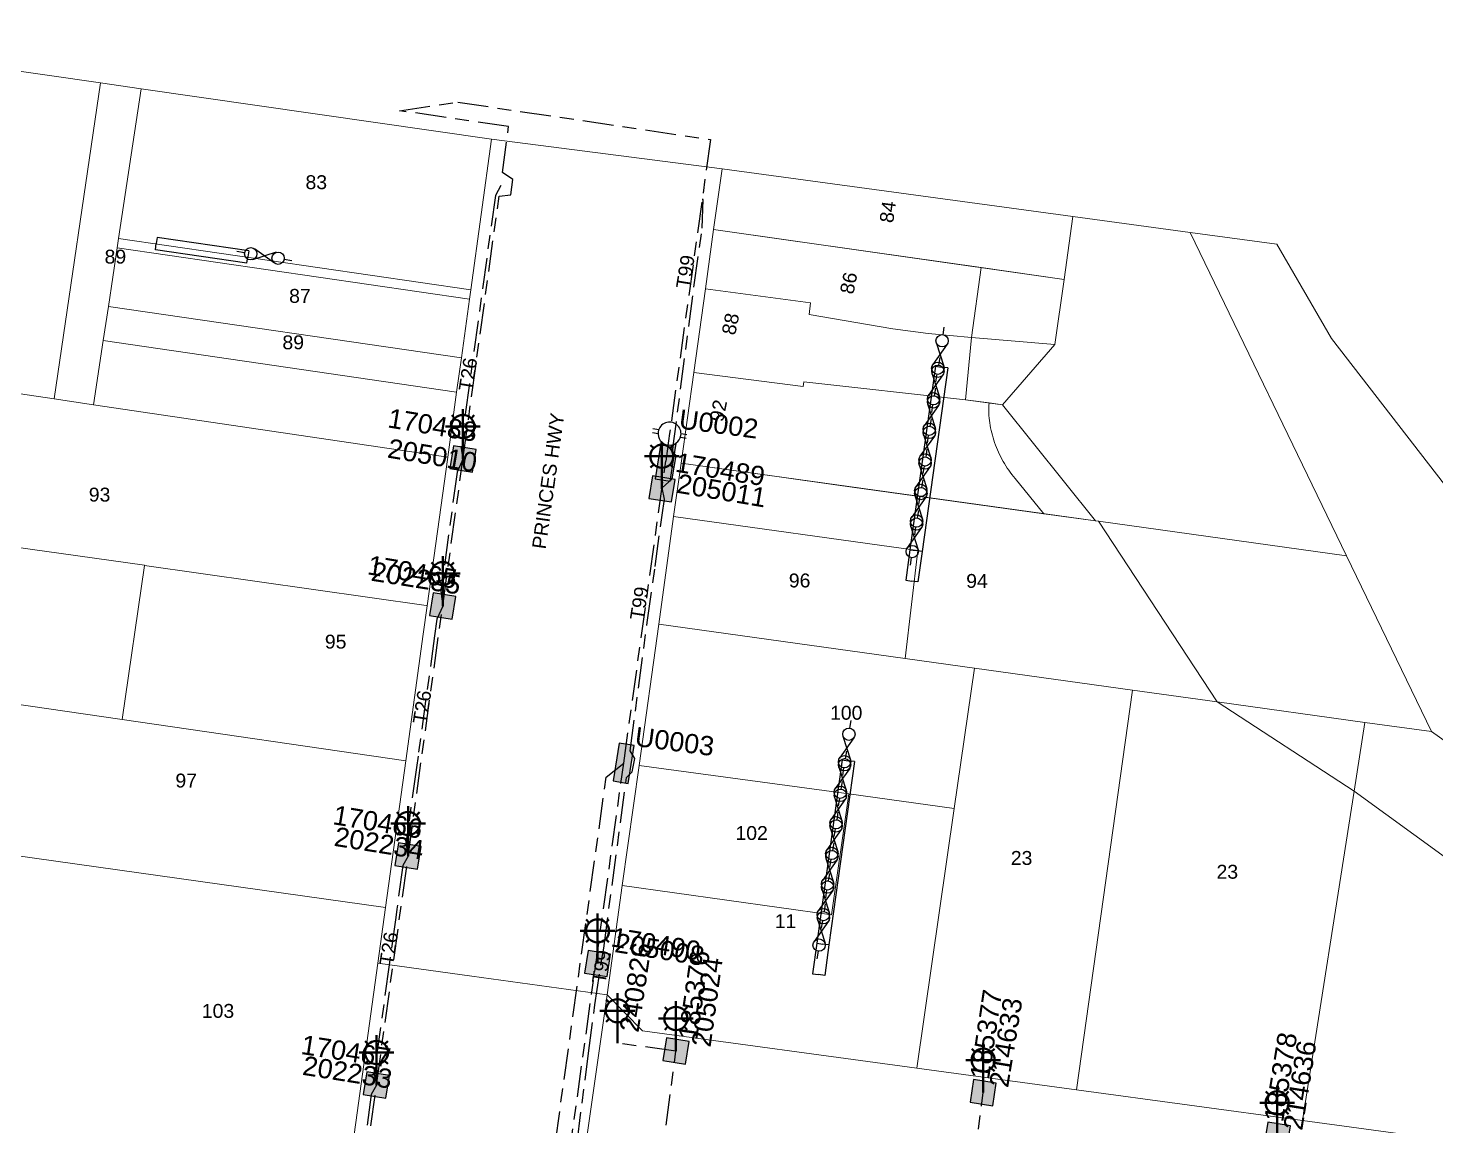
# Model space of a CAD drawing. Header units: metres. Extents: x 270234 to 270904, y 6083797 to 6084440.
# Drawn here: x 270431.9 to 270614.3, y 6084288.7 to 6084431 of the extents above; entities that cross this region are included whole.
import ezdxf
from ezdxf.enums import TextEntityAlignment as Align

# ---------------------------------------------------------------- set-up
doc = ezdxf.new("R2010")
doc.units = ezdxf.units.M
doc.linetypes.add('Cable Exist UG', pattern=[8.2, 4, -1.2, 1.8, -1.2])
doc.layers.get('0').update_dxf_attribs({"color": 6})
for name, color, linetype, lineweight in [('Cadastre Buildings_SP_EXT', 9, 'Continuous', 5), ('Cadastre Land Parcels_SP_EXT', 9, 'Continuous', 5), ('Cadastre Roads_SP_EXT', 9, 'Continuous', 5)]:
    doc.layers.add(name, color=color, linetype=linetype, lineweight=lineweight)
for name, color, linetype in [('Equip_LV_EXT', 7, 'Continuous'), ('Equip_SP_SL_EXT', 7, 'Continuous'), ('Mains_LV_EXT', 7, 'Continuous'), ('Mains_SL_EXT', 7, 'Continuous'), ('Sub_LV_EXT', 7, 'Continuous'), ('SupportsUG_SP_LV_EXT', 7, 'Continuous'), ('SupportsUG_SP_LV_SL_EXT', 7, 'Continuous')]:
    doc.layers.add(name, color=color, linetype=linetype)
doc.styles.add('COLUMN_LABEL', font='arial.ttf')
doc.styles.add('iecARIAL', font='arial.ttf', dxfattribs={"height": 2})
doc.styles.add('POLE_LABEL', font='arial.ttf')
doc.styles.get("Standard").update_dxf_attribs({"font": 'arial.ttf'})

# ---------------------------------------------------------------- blocks, each defined once
blk = doc.blocks.new('COLUMN_EXT')
blk.add_hatch(color=256).paths.add_polyline_path([(-1.49, 1.48), (-1.49, -1.49), (1.48, -1.49), (1.48, 1.48)])
blk.add_lwpolyline([(-1.49, -1.49), (1.48, -1.49), (1.48, 1.48), (-1.49, 1.48)], close=True)
for tag, height, style, flags, p in [('ASSET_NUM', 2.5, 'COLUMN_LABEL', 8, (2, 2)), ('STRUCTURE_PLANT_NUMBER', 0.2, 'POLE_LABEL', 9, (1.81, 0.03)), ('STREET_CODE', 0.2, 'COLUMN_LABEL', 9, (1.81, -0.2))]:
    blk.add_attdef(tag, text='', height=height, dxfattribs=dict(style=style, flags=flags)).set_placement(p, align=Align.MIDDLE_LEFT)
at = {"flags": 9}
for tag, p in [('COLUMN_TYPE', (1.81, -0.4)), ('OWNED_BY', (1.81, -0.6)), ('STATE', (1.81, -0.8)), ('USAGE', (1.81, -1)), ('STREETNAME', (1.81, -1.6)), ('SUBURB', (1.81, -1.8)), ('LEGEND', (1.81, -1.2)), ('LOCATION', (1.81, -1.4)), ('NOTES', (1.81, -2))]:
    blk.add_attdef(tag, text='', height=0.2, dxfattribs=at).set_placement(p, align=Align.MIDDLE_LEFT)
at = {"flags": 1}
blk.add_attdef('Z', (1.81, -2.35), '', height=0.2, dxfattribs=at)
blk = doc.blocks.new('PILLAR_EXT')
blk.add_hatch(color=256).paths.add_polyline_path([(-2.475, 0.99), (-2.475, -0.99), (2.475, -0.99), (2.475, 0.99)])
blk.add_lwpolyline([(-2.475, -0.99), (2.475, -0.99), (2.475, 0.99), (-2.475, 0.99)], close=True)
at = {"style": 'iecARIAL', "flags": 8}
blk.add_attdef('ASSET_NUM', (1.5, 3.5), '', height=2.5, dxfattribs=at)
for tag, p, flags in [('OWNED_BY', (0, -0.2), 9), ('STATE', (0, -0.4), 9), ('SUPPORT_TYPE', (0, -0.6), 9), ('STREETNAME', (0, -1.8), 9), ('SUBURB', (0, -2), 1), ('USAGE', (0, -0.8), 9), ('LEGEND', (0, -1), 9), ('LOCATION', (0, -1.2), 9), ('NOTES', (0, -1.4), 9), ('PARENT', (0, -1.6), 9)]:
    blk.add_attdef(tag, p, '', height=0.2, dxfattribs=dict(flags=flags))
blk = doc.blocks.new('SL_LANTERN_EXT')
at = {"lineweight": 40}
for p, q in [((-1.46, 5.68), (-1.06, 5.28)), ((0, 1.97), (0, 6.47)), ((1.46, 5.68), (1.06, 5.28)), ((-2.25, 4.22), (2.25, 4.22)), ((-1.46, 2.76), (-1.06, 3.16)), ((0, 0), (0, 2.72)), ((1.46, 2.76), (1.06, 3.16))]:
    blk.add_line(p, q, dxfattribs=at)
blk.add_circle((0, 4.22), 1.5, dxfattribs=at)
at = {"style": 'iecARIAL', "flags": 8}
blk.add_attdef('ASSET_NUM', (1.5, 1.5), '', height=2.5, dxfattribs=at)
for tag, p, height, flags in [('OPERATING_VOLTAGE', (0.98, -1.65), 0.2, 9), ('ORIENTATION', (0.98, -1.85), 0.2, 9), ('CONSTRUCTED_VOLTAGE', (0.98, -0.65), 0.2, 9), ('CONTROL_TYPE', (0.98, -0.85), 0.2, 9), ('LANTERN_PURPOSE', (0.98, -1.05), 0.2, 9), ('LANTERN_TYPE', (0.98, -1.25), 0.2, 9), ('NO_PHASES', (0.98, -1.45), 0.2, 9), ('LNUMBER', (2.18, -3.25), 2.5, 8), ('OWNED_BY', (0.98, -2.05), 0.2, 9), ('STATE', (0.98, -2.25), 0.2, 9), ('USAGE', (0.98, -2.45), 0.2, 9), ('CEXIST', (0.98, -2.65), 0.2, 9), ('CNEW', (0.98, -2.85), 0.2, 9), ('CNUMBER', (0.98, -3.05), 0.2, 9), ('CREMOVE', (0.98, -3.25), 0.2, 9), ('CREPLACE', (0.98, -3.45), 0.2, 9), ('LKINGHEIGHT', (0.98, -3.65), 0.2, 9), ('LBRACKET', (0.98, -3.85), 0.2, 9), ('LBRACKETVOCAB', (0.98, -4.05), 0.2, 9), ('LCATEGORY', (0.98, -4.25), 0.2, 9), ('LCHARGE1', (0.98, -4.45), 0.2, 9), ('LCHARGE1PERCENT', (0.98, -4.65), 0.2, 9), ('LCHARGE2', (0.98, -4.85), 0.2, 9), ('LCHARGE2PERCENT', (0.98, -5.05), 0.2, 9), ('LCHARGE3', (0.98, -5.25), 0.2, 9), ('LCHARGE3PERCENT', (0.98, -5.45), 0.2, 9), ('LEXIST', (0.98, -5.65), 0.2, 9), ('LLAMP', (0.98, -5.85), 0.2, 9), ('LLAMPVOCAB', (0.98, -6.05), 0.2, 9), ('LMAST', (0.98, -6.25), 0.2, 9), ('LMASTVOCAB', (0.98, -6.45), 0.2, 9), ('LNEW', (0.98, -6.65), 0.2, 9), ('LANTNUMBER', (0.98, -6.85), 0.2, 9), ('LOUTREACH', (0.98, -7.25), 0.2, 9), ('LOUTREACHVOCAB', (0.98, -7.45), 0.2, 9), ('STREETNAME', (0.98, -9.25), 0.2, 9), ('LRATECODE', (0.98, -7.65), 0.2, 9), ('LREMOVE', (0.98, -7.85), 0.2, 9), ('LREPLACE', (0.98, -8.05), 0.2, 9), ('LTYPE', (0.98, -8.25), 0.2, 9), ('LTYPEVOCAB', (0.98, -8.45), 0.2, 9), ('LEGEND', (0.98, -8.65), 0.2, 9), ('LOCATION', (0.98, -8.85), 0.2, 9), ('NOTES', (0.98, -9.05), 0.2, 9), ('SUBURB', (0.98, -9.45), 0.2, 1)]:
    blk.add_attdef(tag, p, '', height=height, dxfattribs=dict(flags=flags))
blk = doc.blocks.new('LV_UG_LINKS_OPEN_EXT')
blk.add_wipeout([(-0.25, 1.47), (-0.43, 1.43), (-0.61, 1.36), (-0.77, 1.28), (-0.93, 1.17), (-1.07, 1.05), (-1.19, 0.9), (-1.29, 0.75), (-1.38, 0.58), (-1.44, 0.4), (-1.48, 0.22), (-1.49, 0.03), (-1.49, -0.16), (-1.45, -0.34), (-1.4, -0.52), (-1.32, -0.69), (-1.23, -0.85), (-1.11, -1), (-0.98, -1.13), (-0.83, -1.24), (-0.66, -1.34), (-0.49, -1.41), (-0.31, -1.46), (-0.13, -1.49), (0.06, -1.49), (0.25, -1.47), (0.43, -1.43), (0.61, -1.36), (0.77, -1.28), (0.93, -1.17), (1.07, -1.05), (1.19, -0.9), (1.29, -0.75), (1.38, -0.58), (1.44, -0.4), (1.48, -0.22), (1.49, -0.03), (1.49, 0.16), (1.45, 0.34), (1.4, 0.52), (1.32, 0.69), (1.23, 0.85), (1.11, 1), (0.98, 1.13), (0.83, 1.24), (0.66, 1.34), (0.49, 1.41), (0.31, 1.46), (0.13, 1.49), (-0.06, 1.49)])
for p, q in [((-0.25, 1.47), (-0.25, 2.22)), ((0.25, 1.47), (0.25, 2.22)), ((-0.25, -1.47), (-0.25, -2.22)), ((0.25, -1.47), (0.25, -2.22))]:
    blk.add_line(p, q)
blk.add_lwpolyline([(0, -1.49, 1), (0, 1.49, 1)], format="xyb", close=True)
at = {"flags": 9}
for tag, p in [('ACTUAL_STATUS', (0, 0)), ('CONSTRUCTED_VOLTAGE', (0, -0.2)), ('OPERATING_VOLTAGE', (0, -0.6)), ('ORIENTATION', (0, -0.8)), ('STATE', (0, -1)), ('SWITCH_TYPE', (0, -1.2)), ('NO_PHASES', (0, -0.4)), ('USAGE', (0, -1.4)), ('NOTES', (0, -1.6))]:
    blk.add_attdef(tag, text='', height=0.2, dxfattribs=at).set_placement(p, align=Align.MIDDLE_LEFT)
at = {"flags": 1}
blk.add_attdef('Z', (0, 0), '', height=0.2, dxfattribs=at)
blk = doc.blocks.new('LV_UG_DFUSE_CLOSED_EXT')
for points in [[(1, 0), (0, 0)], [(5.04, 0.73), (2.16, -0.72)], [(5.05, -0.71), (2.16, 0.72)], [(6.2, 0.01), (7.2, 0.01)]]:
    blk.add_lwpolyline(points)
for centre in [(1.8, 0), (5.4, 0.01)]:
    blk.add_circle(centre, 0.8)
at = {"flags": 9}
for tag, p in [('ACTUAL_STATUS', (0, 0)), ('CONSTRUCTED_VOLTAGE', (0, -0.2)), ('OPERATING_VOLTAGE', (0, -0.6)), ('ORIENTATION', (0, -0.8)), ('STATE', (0, -1)), ('SWITCH_TYPE', (0, -1.2)), ('NO_PHASES', (0, -0.4)), ('USAGE', (0, -1.4)), ('NOTES', (0, -1.6))]:
    blk.add_attdef(tag, text='', height=0.2, dxfattribs=at).set_placement(p, align=Align.MIDDLE_LEFT)
at = {"flags": 1}
blk.add_attdef('Z', (0, 0), '', height=0.2, dxfattribs=at)

msp = doc.modelspace()

# ---------------------------------------------------------------- linework, layer by layer
at = {"layer": 'Cadastre Buildings_SP_EXT', "linetype": 'Continuous'}
msp.add_lwpolyline([(270487.39, 6084383.82), (270441.58, 6084390.52), (270440.34, 6084382.22), (270486.23, 6084375.42), (270487.39, 6084383.82)], close=True, dxfattribs=at)
at = {"layer": 'Cadastre Land Parcels_SP_EXT', "linetype": 'Continuous'}
for points in [[(270435.22, 6084382.97), (270441.21, 6084423.93), (270391.89, 6084431.03), (270386.48, 6084390.19), (270435.22, 6084382.97)], [(270440.34, 6084382.22), (270441.58, 6084390.52), (270442.25, 6084394.96), (270443.39, 6084402.56), (270443.58, 6084403.77), (270446.49, 6084423.17), (270441.21, 6084423.93), (270435.22, 6084382.97), (270440.34, 6084382.22)], [(270491.92, 6084416.62), (270446.49, 6084423.17), (270443.58, 6084403.77), (270489.22, 6084397.1), (270491.92, 6084416.62)], [(270567.25, 6084406.62), (270521.79, 6084412.81), (270520.69, 6084404.92), (270566.12, 6084398.46), (270567.25, 6084406.62)], [(270582.47, 6084404.55), (270567.25, 6084406.62), (270566.12, 6084398.46), (270564.95, 6084390), (270558.16, 6084382.22), (270570.18, 6084367.15), (270570.59, 6084367.1), (270602.74, 6084362.62), (270582.47, 6084404.55)], [(270555.37, 6084399.99), (270540.73, 6084402.07), (270520.69, 6084404.92), (270519.63, 6084397.25), (270533.27, 6084395.42), (270533.07, 6084393.91), (270543.95, 6084392.04), (270548.49, 6084391.43), (270554.13, 6084390.94), (270555.37, 6084399.99)], [(270593.69, 6084403.03), (270582.47, 6084404.55), (270602.74, 6084362.62), (270613.75, 6084339.84), (270633.04, 6084326.21), (270636.92, 6084349.89), (270617.23, 6084369.59), (270600.8, 6084390.79), (270593.69, 6084403.03)], [(270489.22, 6084397.1), (270443.58, 6084403.77), (270443.39, 6084402.56), (270489.06, 6084395.89), (270489.22, 6084397.1)], [(270489.06, 6084395.89), (270443.39, 6084402.56), (270442.25, 6084394.96), (270488.01, 6084388.28), (270489.06, 6084395.89)], [(270566.12, 6084398.46), (270555.37, 6084399.99), (270554.13, 6084390.94), (270564.95, 6084390), (270566.12, 6084398.46)], [(270554.13, 6084390.94), (270548.49, 6084391.43), (270543.95, 6084392.04), (270533.07, 6084393.91), (270533.27, 6084395.42), (270519.63, 6084397.25), (270518.12, 6084386.41), (270532.31, 6084384.57), (270532.38, 6084385.16), (270553.33, 6084382.86), (270554.13, 6084390.94)], [(270488.01, 6084388.28), (270442.25, 6084394.96), (270441.58, 6084390.52), (270487.39, 6084383.82), (270488.01, 6084388.28)], [(270435.22, 6084382.97), (270386.48, 6084390.19), (270385.06, 6084370.27), (270421.28, 6084365.03), (270421.27, 6084365.01), (270446.94, 6084361.43), (270446.93, 6084361.37), (270483.46, 6084356.17), (270483.57, 6084356.16), (270486.23, 6084375.42), (270440.34, 6084382.22), (270435.22, 6084382.97)], [(270564.95, 6084390), (270554.13, 6084390.94), (270553.33, 6084382.86), (270558.16, 6084382.22), (270564.95, 6084390)], [(270518.12, 6084386.41), (270516.48, 6084374.62), (270529.48, 6084372.81), (270536.81, 6084371.79), (270563.5, 6084368.08), (270559.77, 6084372.65), (270559.55, 6084372.91), (270559.34, 6084373.18), (270559.14, 6084373.45), (270558.95, 6084373.73), (270558.76, 6084374.01), (270558.57, 6084374.29), (270558.4, 6084374.58), (270558.23, 6084374.87), (270558.06, 6084375.16), (270557.91, 6084375.46), (270557.76, 6084375.76), (270557.62, 6084376.06), (270557.48, 6084376.37), (270557.35, 6084376.68), (270557.23, 6084376.99), (270557.12, 6084377.3), (270557.02, 6084377.61), (270556.92, 6084377.93), (270556.83, 6084378.25), (270556.75, 6084378.56), (270556.67, 6084378.88), (270556.61, 6084379.2), (270556.55, 6084379.52), (270556.5, 6084379.85), (270556.45, 6084380.17), (270556.42, 6084380.49), (270556.39, 6084380.81), (270556.37, 6084381.13), (270556.36, 6084381.45), (270556.36, 6084381.77), (270556.36, 6084382.09), (270556.43, 6084382.45), (270553.33, 6084382.86), (270532.38, 6084385.16), (270532.31, 6084384.57), (270518.12, 6084386.41)], [(270558.16, 6084382.22), (270556.43, 6084382.45), (270556.36, 6084382.09), (270556.36, 6084381.77), (270556.36, 6084381.45), (270556.37, 6084381.13), (270556.39, 6084380.81), (270556.42, 6084380.49), (270556.45, 6084380.17), (270556.5, 6084379.85), (270556.55, 6084379.52), (270556.61, 6084379.2), (270556.67, 6084378.88), (270556.75, 6084378.56), (270556.83, 6084378.25), (270556.92, 6084377.93), (270557.02, 6084377.61), (270557.12, 6084377.3), (270557.23, 6084376.99), (270557.35, 6084376.68), (270557.48, 6084376.37), (270557.62, 6084376.06), (270557.76, 6084375.76), (270557.91, 6084375.46), (270558.06, 6084375.16), (270558.23, 6084374.87), (270558.4, 6084374.58), (270558.57, 6084374.29), (270558.76, 6084374.01), (270558.95, 6084373.73), (270559.14, 6084373.45), (270559.34, 6084373.18), (270559.55, 6084372.91), (270559.77, 6084372.65), (270563.5, 6084368.08), (270570.18, 6084367.15), (270558.16, 6084382.22)], [(270570.18, 6084367.15), (270516.48, 6084374.62), (270515.52, 6084367.71), (270547.19, 6084363.31), (270545.52, 6084349.33), (270554.5, 6084348.08), (270574.98, 6084345.23), (270585.97, 6084343.7), (270570.59, 6084367.1), (270570.18, 6084367.15)], [(270446.93, 6084361.37), (270446.94, 6084361.43), (270421.27, 6084365.01), (270421.28, 6084365.03), (270385.06, 6084370.27), (270383.63, 6084350.19), (270427.07, 6084343.88), (270444.05, 6084341.41), (270446.93, 6084361.37)], [(270515.52, 6084367.71), (270513.58, 6084353.77), (270545.52, 6084349.33), (270547.19, 6084363.31), (270515.52, 6084367.71)], [(270602.74, 6084362.62), (270570.59, 6084367.1), (270585.97, 6084343.7), (270605.13, 6084341.04), (270613.75, 6084339.84), (270602.74, 6084362.62)], [(270480.79, 6084336.06), (270483.06, 6084352.45), (270483.57, 6084356.16), (270483.46, 6084356.17), (270446.93, 6084361.37), (270444.05, 6084341.41), (270480.79, 6084336.06)], [(270554.5, 6084348.08), (270545.52, 6084349.33), (270513.58, 6084353.77), (270511.03, 6084335.45), (270538.22, 6084331.75), (270551.88, 6084329.88), (270554.5, 6084348.08)], [(270574.98, 6084345.23), (270554.5, 6084348.08), (270551.88, 6084329.88), (270547.03, 6084296.21), (270567.73, 6084293.4), (270574.98, 6084345.23)], [(270585.97, 6084343.7), (270574.98, 6084345.23), (270567.73, 6084293.4), (270597.05, 6084289.42), (270603.74, 6084332.12), (270585.97, 6084343.7)], [(270480.79, 6084336.06), (270444.05, 6084341.41), (270427.07, 6084343.88), (270424.63, 6084324.57), (270478.17, 6084317.04), (270480.79, 6084336.06)], [(270605.13, 6084341.04), (270585.97, 6084343.7), (270603.74, 6084332.12), (270605.13, 6084341.04)], [(270613.75, 6084339.84), (270605.13, 6084341.04), (270603.74, 6084332.12), (270631.04, 6084312.27), (270633.04, 6084326.21), (270613.75, 6084339.84)], [(270538.22, 6084331.75), (270511.03, 6084335.45), (270508.86, 6084319.87), (270535.99, 6084316.1), (270538.22, 6084331.75)], [(270551.88, 6084329.88), (270538.22, 6084331.75), (270535.99, 6084316.1), (270508.86, 6084319.87), (270506.89, 6084305.71), (270511.48, 6084301.04), (270547.03, 6084296.21), (270551.88, 6084329.88)], [(270631.04, 6084312.27), (270603.74, 6084332.12), (270597.05, 6084289.42), (270627.17, 6084285.33), (270631.04, 6084312.27)], [(270478.17, 6084317.04), (270424.63, 6084324.57), (270419.14, 6084284.92), (270472.67, 6084277.28), (270477.17, 6084309.82), (270478.17, 6084317.04)]]:
    msp.add_lwpolyline(points, close=True, dxfattribs=at)
at = {"layer": 'Cadastre Roads_SP_EXT', "linetype": 'Continuous'}
msp.add_lwpolyline([(270508.86, 6084319.87), (270511.03, 6084335.45), (270513.58, 6084353.77), (270515.52, 6084367.71), (270516.48, 6084374.62), (270518.12, 6084386.41), (270519.63, 6084397.25), (270520.69, 6084404.92), (270521.79, 6084412.81), (270491.92, 6084416.62), (270489.22, 6084397.1), (270489.06, 6084395.89), (270488.01, 6084388.28), (270487.39, 6084383.82), (270486.23, 6084375.42), (270483.57, 6084356.16), (270483.06, 6084352.45), (270480.79, 6084336.06), (270478.17, 6084317.04), (270477.17, 6084309.82), (270489.34, 6084308.14), (270506.89, 6084305.71), (270508.86, 6084319.87)], close=True, dxfattribs=at)
msp.add_lwpolyline([(270627.17, 6084285.33), (270597.05, 6084289.42), (270567.73, 6084293.4), (270547.03, 6084296.21), (270547.03, 6084296.21), (270511.48, 6084301.04), (270506.89, 6084305.71), (270504.49, 6084288.76), (270502.12, 6084272.03), (270514.7, 6084270.32), (270527.59, 6084268.57), (270551.97, 6084265.26), (270561.53, 6084263.96), (270571.57, 6084262.6), (270577.47, 6084261.8), (270590.04, 6084260.09), (270596.31, 6084259.24), (270602.41, 6084258.41), (270630.29, 6084254.62)], dxfattribs=at)
at = {"layer": 'Mains_LV_EXT', "linetype": 'Cable Exist UG'}
for points in [[(270488.2, 6084375.12), (270492.9, 6084409.27), (270494.42, 6084409.42), (270494.67, 6084411.43), (270493.34, 6084412.3), (270494.13, 6084418.29), (270479.98, 6084420.33)], [(270485.58, 6084356.1), (270488.2, 6084375.12)], [(270509.05, 6084335.73), (270514.5, 6084374.91)], [(270481.1, 6084323.7), (270485.58, 6084356.1)], [(270487.89, 6084155.36), (270485.49, 6084154.9), (270485.49, 6084154.9), (270482.28, 6084155.28), (270484.45, 6084172.02), (270490.13, 6084213.7), (270490.13, 6084213.7), (270490.79, 6084218.52), (270489.47, 6084219.52), (270489.47, 6084219.52), (270487.11, 6084221.19), (270492.12, 6084257.89), (270492.12, 6084257.89), (270494.33, 6084259.49), (270495.27, 6084266.22), (270495.27, 6084266.22), (270496.98, 6084278.8), (270499.07, 6084278.51), (270506.78, 6084333.94), (270509.05, 6084335.73)], [(270493.24, 6084221.74), (270491.4, 6084223), (270498.7, 6084276.55), (270500.78, 6084276.26), (270509.05, 6084335.73)], [(270477, 6084294.02), (270481.1, 6084323.7)], [(270474.03, 6084272.48), (270477, 6084294.02)]]:
    msp.add_lwpolyline(points, dxfattribs=at)
at = {"layer": 'Mains_SL_EXT', "linetype": 'Cable Exist UG'}
for points in [[(270493.11, 6084410.62), (270492.41, 6084409.34), (270492.41, 6084409.34), (270487.93, 6084376.86), (270488.21, 6084375.16)], [(270488.21, 6084375.16), (270487.46, 6084373.49), (270487.46, 6084373.49), (270485.34, 6084358.01), (270485.58, 6084356.1)], [(270506.09, 6084309.64), (270506.45, 6084311.77), (270506.45, 6084311.77), (270509.41, 6084333.9), (270510.14, 6084334.62), (270510.47, 6084336.35), (270509.87, 6084337.35), (270512.09, 6084353.97), (270513.11, 6084361.25), (270514.03, 6084367.91), (270514.34, 6084369.96), (270514.03, 6084371.45)], [(270485.58, 6084356.1), (270484.83, 6084354.4), (270484.83, 6084354.4), (270484.53, 6084352.24), (270482.39, 6084336.64), (270482.18, 6084335.2), (270482.18, 6084335.2), (270480.82, 6084325.36), (270481.1, 6084323.7)], [(270481.1, 6084323.7), (270480.41, 6084322.48), (270480.41, 6084322.48), (270479.65, 6084316.84), (270479.49, 6084315.73), (270479.49, 6084315.73), (270478.65, 6084309.61), (270476.69, 6084295.45), (270477, 6084294.02)], [(270497.41, 6084252.15), (270496.73, 6084254.74), (270496.73, 6084254.74), (270499.05, 6084271.78), (270499.53, 6084275.27), (270501.05, 6084276.8), (270501.95, 6084278.4), (270504.48, 6084298.15), (270504.48, 6084298.15), (270505.3, 6084304.43), (270506.09, 6084309.64)], [(270515.82, 6084298.43), (270508.22, 6084299.44)], [(270512.36, 6084272.56), (270515.82, 6084298.43)], [(270477, 6084294.02), (270476.32, 6084292.79), (270476.32, 6084292.79), (270474.32, 6084278.23), (270473.76, 6084273.88), (270473.05, 6084273.61), (270472.71, 6084271.71), (270473.16, 6084271.03), (270473.24, 6084270.49), (270473.24, 6084270.49), (270470.16, 6084248.21), (270470.51, 6084247)], [(270552.4, 6084266.86), (270555.63, 6084293.04)]]:
    msp.add_lwpolyline(points, dxfattribs=at)
at = {"layer": 'Sub_LV_EXT'}
for p, q in [((270448.34, 6084402.31), (270448.45, 6084403.1)), ((270448.57, 6084403.89), (270448.45, 6084403.1)), ((270460.45, 6084402.16), (270448.57, 6084403.89)), ((270460.21, 6084400.57), (270448.34, 6084402.31)), ((270460.21, 6084400.57), (270460.33, 6084401.37)), ((270460.45, 6084402.16), (270460.33, 6084401.37)), ((270549.46, 6084387.2), (270546.15, 6084363.42)), ((270551.04, 6084386.98), (270547.73, 6084363.2)), ((270549.46, 6084387.2), (270550.25, 6084387.09)), ((270551.04, 6084386.98), (270550.25, 6084387.09)), ((270546.15, 6084363.42), (270545.6, 6084359.46)), ((270546.15, 6084363.42), (270546.94, 6084363.31)), ((270546.15, 6084363.42), (270546.94, 6084363.31)), ((270547.73, 6084363.2), (270546.94, 6084363.31)), ((270547.73, 6084363.2), (270546.94, 6084363.31)), ((270547.73, 6084363.2), (270547.18, 6084359.24)), ((270545.6, 6084359.46), (270546.39, 6084359.35)), ((270547.18, 6084359.24), (270546.39, 6084359.35)), ((270537.37, 6084336.18), (270534.06, 6084312.41)), ((270538.96, 6084335.96), (270535.65, 6084312.19)), ((270537.37, 6084336.18), (270538.16, 6084336.07)), ((270538.96, 6084335.96), (270538.16, 6084336.07)), ((270534.06, 6084312.41), (270533.51, 6084308.44)), ((270534.06, 6084312.41), (270534.86, 6084312.3)), ((270534.06, 6084312.41), (270534.86, 6084312.3)), ((270535.65, 6084312.19), (270534.86, 6084312.3)), ((270535.65, 6084312.19), (270534.86, 6084312.3)), ((270535.65, 6084312.19), (270535.1, 6084308.22)), ((270533.51, 6084308.44), (270534.31, 6084308.33)), ((270535.1, 6084308.22), (270534.31, 6084308.33))]:
    msp.add_line(p, q, dxfattribs=at)

# ---------------------------------------------------------------- block references
at = {"layer": 'Equip_LV_EXT'}
for p, rotation in [((270458.92, 6084402.08), 350.5246877266035), ((270549.48, 6084385.17), 80.95757226675879), ((270548.93, 6084381.21), 80.95757226675879), ((270548.37, 6084377.25), 80.95757226675879), ((270547.82, 6084373.28), 80.95757226675879), ((270547.27, 6084369.32), 80.95757226675879), ((270546.72, 6084365.36), 80.95757226675879), ((270546.17, 6084361.4), 80.95757226675879), ((270537.39, 6084334.16), 80.95757226675879), ((270536.84, 6084330.2), 80.95757226675879), ((270536.29, 6084326.24), 80.95757226675879), ((270535.74, 6084322.27), 80.95757226675879), ((270535.19, 6084318.31), 80.95757226675879), ((270534.64, 6084314.35), 80.95757226675879), ((270534.09, 6084310.38), 80.95757226675879)]:
    msp.add_blockref('LV_UG_DFUSE_CLOSED_EXT', p, dxfattribs=dict(at, rotation=rotation))
at = {"layer": 'Equip_SP_SL_EXT'}
ref = msp.add_blockref('SL_LANTERN_EXT', (270488.21, 6084375.16), dxfattribs=at)
ref.add_attrib('ASSET_NUM', '170488', dxfattribs={"layer": '0', "height": 2.5, "rotation": 350.6439, "style": 'iecARIAL'}).set_placement((270489.71, 6084376.66), align=Align.BOTTOM_RIGHT)
ref = msp.add_blockref('SL_LANTERN_EXT', (270514, 6084371.31), dxfattribs=at)
ref.add_attrib('ASSET_NUM', '170489', dxfattribs={"layer": '0', "height": 2.5, "rotation": 350.6411, "style": 'iecARIAL'}).set_placement((270515.5, 6084372.81), align=Align.BOTTOM_LEFT)
ref = msp.add_blockref('SL_LANTERN_EXT', (270485.58, 6084356.1), dxfattribs=at)
ref.add_attrib('ASSET_NUM', '170465', dxfattribs={"layer": '0', "height": 2.5, "rotation": 350.5632, "style": 'iecARIAL'}).set_placement((270487.08, 6084357.6), align=Align.BOTTOM_RIGHT)
ref = msp.add_blockref('SL_LANTERN_EXT', (270481.1, 6084323.7), dxfattribs=at)
ref.add_attrib('ASSET_NUM', '170466', dxfattribs={"layer": '0', "height": 2.5, "rotation": 350.5631, "style": 'iecARIAL'}).set_placement((270482.6, 6084325.2), align=Align.BOTTOM_RIGHT)
ref = msp.add_blockref('SL_LANTERN_EXT', (270505.65, 6084309.78), dxfattribs=at)
ref.add_attrib('ASSET_NUM', '170490', dxfattribs={"layer": '0', "height": 2.5, "rotation": 350.6411, "style": 'iecARIAL'}).set_placement((270507.15, 6084311.28), align=Align.BOTTOM_LEFT)
ref = msp.add_blockref('SL_LANTERN_EXT', (270508.22, 6084299.44), dxfattribs=at)
ref.add_attrib('ASSET_NUM', '240826', dxfattribs={"layer": '0', "height": 2.5, "rotation": 81.3692, "style": 'iecARIAL'}).set_placement((270509.72, 6084300.94), align=Align.MIDDLE_LEFT)
ref = msp.add_blockref('SL_LANTERN_EXT', (270515.82, 6084298.43), dxfattribs=at)
ref.add_attrib('ASSET_NUM', '185376', dxfattribs={"layer": '0', "height": 2.5, "rotation": 81.7335, "style": 'iecARIAL'}).set_placement((270517.32, 6084299.93), align=Align.MIDDLE_LEFT)
ref = msp.add_blockref('SL_LANTERN_EXT', (270555.63, 6084293.04), dxfattribs=at)
ref.add_attrib('ASSET_NUM', '185377', dxfattribs={"layer": '0', "height": 2.5, "rotation": 81.4952, "style": 'iecARIAL'}).set_placement((270557.13, 6084294.54), align=Align.BOTTOM_LEFT)
ref = msp.add_blockref('SL_LANTERN_EXT', (270477, 6084294.02), dxfattribs=at)
ref.add_attrib('ASSET_NUM', '170467', dxfattribs={"layer": '0', "height": 2.5, "rotation": 351.1027, "style": 'iecARIAL'}).set_placement((270478.5, 6084295.52), align=Align.BOTTOM_RIGHT)
ref = msp.add_blockref('SL_LANTERN_EXT', (270593.75, 6084287.49), dxfattribs=at)
ref.add_attrib('ASSET_NUM', '185378', dxfattribs={"layer": '0', "height": 2.5, "rotation": 80.8591, "style": 'iecARIAL'}).set_placement((270595.25, 6084288.99), align=Align.BOTTOM_LEFT)
at = {"layer": 'SupportsUG_SP_LV_EXT'}
ref = msp.add_blockref('PILLAR_EXT', (270514.5, 6084374.91), dxfattribs=dict(at, rotation=80.95757226675879))
ref.add_attrib('ASSET_NUM', 'U0002', dxfattribs={"layer": '0', "height": 2.5, "rotation": 352.469, "style": 'iecARIAL'}).set_placement((270516, 6084378.41), align=Align.BOTTOM_LEFT)
ref = msp.add_blockref('PILLAR_EXT', (270509.05, 6084335.73), dxfattribs=dict(at, rotation=80.95757226675879))
ref.add_attrib('ASSET_NUM', 'U0003', dxfattribs={"layer": '0', "height": 2.5, "rotation": 352.5686, "style": 'iecARIAL'}).set_placement((270510.55, 6084339.23), align=Align.MIDDLE_LEFT)
at = {"layer": 'SupportsUG_SP_LV_SL_EXT'}
ref = msp.add_blockref('COLUMN_EXT', (270488.21, 6084375.16), dxfattribs=dict(at, rotation=260.9378535842453))
ref.add_attrib('ASSET_NUM', '205010', dxfattribs={"layer": '0', "height": 2.5, "rotation": 350.421, "style": 'COLUMN_LABEL'}).set_placement((270490.21, 6084375.91), align=Align.TOP_RIGHT)
ref = msp.add_blockref('COLUMN_EXT', (270514, 6084371.31), dxfattribs=dict(at, rotation=80.95757226675879))
ref.add_attrib('ASSET_NUM', '205011', dxfattribs={"layer": '0', "height": 2.5, "rotation": 350.421, "style": 'COLUMN_LABEL'}).set_placement((270516, 6084372.06), align=Align.MIDDLE_LEFT)
ref = msp.add_blockref('COLUMN_EXT', (270485.58, 6084356.1), dxfattribs=dict(at, rotation=260.9367031213708))
ref.add_attrib('ASSET_NUM', '202235', dxfattribs={"layer": '0', "height": 2.5, "rotation": 350.974, "style": 'COLUMN_LABEL'}).set_placement((270487.58, 6084356.85), align=Align.BOTTOM_RIGHT)
ref = msp.add_blockref('COLUMN_EXT', (270481.1, 6084323.7), dxfattribs=dict(at, rotation=260.9378035641204))
ref.add_attrib('ASSET_NUM', '202234', dxfattribs={"layer": '0', "height": 2.5, "rotation": 350.974, "style": 'COLUMN_LABEL'}).set_placement((270483.1, 6084324.45), align=Align.MIDDLE_RIGHT)
ref = msp.add_blockref('COLUMN_EXT', (270505.65, 6084309.78), dxfattribs=dict(at, rotation=80.95757234743985))
ref.add_attrib('ASSET_NUM', '205008', dxfattribs={"layer": '0', "height": 2.5, "rotation": 351.0789, "style": 'COLUMN_LABEL'}).set_placement((270507.65, 6084310.53), align=Align.BOTTOM_LEFT)
ref = msp.add_blockref('COLUMN_EXT', (270515.82, 6084298.43), dxfattribs=dict(at, rotation=171.0298702315186))
ref.add_attrib('ASSET_NUM', '205024', dxfattribs={"layer": '0', "height": 2.5, "rotation": 82.1614, "style": 'COLUMN_LABEL'}).set_placement((270517.82, 6084299.18), align=Align.TOP_LEFT)
ref = msp.add_blockref('COLUMN_EXT', (270555.63, 6084293.04), dxfattribs=dict(at, rotation=171.0296701510188))
ref.add_attrib('ASSET_NUM', '214633', dxfattribs={"layer": '0', "height": 2.5, "rotation": 80.6912, "style": 'COLUMN_LABEL'}).set_placement((270557.63, 6084293.79), align=Align.MIDDLE_LEFT)
ref = msp.add_blockref('COLUMN_EXT', (270593.75, 6084287.49), dxfattribs=dict(at, rotation=171.0297701912684))
ref.add_attrib('ASSET_NUM', '214636', dxfattribs={"layer": '0', "height": 2.5, "rotation": 80.7285, "style": 'COLUMN_LABEL'}).set_placement((270595.75, 6084288.24), align=Align.MIDDLE_LEFT)
ref = msp.add_blockref('COLUMN_EXT', (270477, 6084294.02), dxfattribs=dict(at, rotation=260.9378035641204))
ref.add_attrib('ASSET_NUM', '202233', dxfattribs={"layer": '0', "height": 2.5, "rotation": 350.974, "style": 'COLUMN_LABEL'}).set_placement((270479, 6084294.77), align=Align.MIDDLE_RIGHT)

# ---------------------------------------------------------------- texts
at = {"layer": 'Cadastre Land Parcels_SP_EXT'}
for s, p in [('83', (270467.8, 6084410.16)), ('89', (270441.76, 6084400.51)), ('87', (270465.68, 6084395.42)), ('89', (270464.81, 6084389.4)), ('93', (270439.71, 6084369.66)), ('96', (270530.45, 6084358.53)), ('94', (270553.44, 6084358.47)), ('95', (270470.31, 6084350.6)), ('100', (270535.79, 6084341.38)), ('97', (270450.94, 6084332.59)), ('102', (270523.53, 6084325.79)), ('23', (270559.22, 6084322.56)), ('23', (270585.89, 6084320.77)), ('11', (270528.62, 6084314.37)), ('103', (270454.36, 6084302.73))]:
    msp.add_text(s, height=1.8, dxfattribs=at).set_placement(p)
for s, rotation, p in [('84', 82.08, (270543.97, 6084405.7)), ('86', 78.5953, (270538.81, 6084396.44)), ('88', 78.6028, (270523.49, 6084391.14)), ('92', 78.5968, (270521.92, 6084379.9))]:
    msp.add_text(s, height=1.8, rotation=rotation, dxfattribs=at).set_placement(p)
at = {"layer": 'Cadastre Roads_SP_EXT'}
msp.add_text('PRINCES HWY', height=1.8, rotation=82.1092, dxfattribs=at).set_placement((270498.93, 6084363.42))
at = {"layer": 'Mains_LV_EXT'}
for s, rotation, p in [('T99', 80.957, (270517.59, 6084397.17)), ('T26', 81.0103, (270489.41, 6084383.87)), ('T99', 80.9571, (270511.61, 6084354.18)), ('T26', 81.0103, (270483.46, 6084340.74)), ('T26', 81.0103, (270479.13, 6084309.43)), ('T99', 80.9572, (270506.68, 6084307.07))]:
    msp.add_text(s, height=1.8, rotation=rotation, dxfattribs=at).set_placement(p)

# ---------------------------------------------------------------- next in the draw order: block references
at = {"layer": 'Equip_LV_EXT', "rotation": 260.8845521390757}
msp.add_blockref('LV_UG_LINKS_OPEN_EXT', (270514.99, 6084378.47), dxfattribs=at)

# ---------------------------------------------------------------- next in the draw order: linework, layer by layer
at = {"layer": 'Mains_LV_EXT', "linetype": 'Cable Exist UG'}
for points in [[(270479.98, 6084420.33), (270487.53, 6084421.44), (270520.29, 6084416.59), (270514.99, 6084378.47)], [(270514.99, 6084378.47), (270514.5, 6084374.91)]]:
    msp.add_lwpolyline(points, dxfattribs=at)
at = {"layer": 'Mains_SL_EXT', "linetype": 'Cable Exist UG'}
msp.add_lwpolyline([(270514.03, 6084371.45), (270515.33, 6084372.6), (270515.84, 6084375.64), (270515.84, 6084375.64), (270515.35, 6084376.09), (270518.15, 6084397.45), (270519.21, 6084405.11), (270519.33, 6084408.83), (270519.23, 6084408.83)], dxfattribs=at)

doc.saveas('drawing.dxf')
